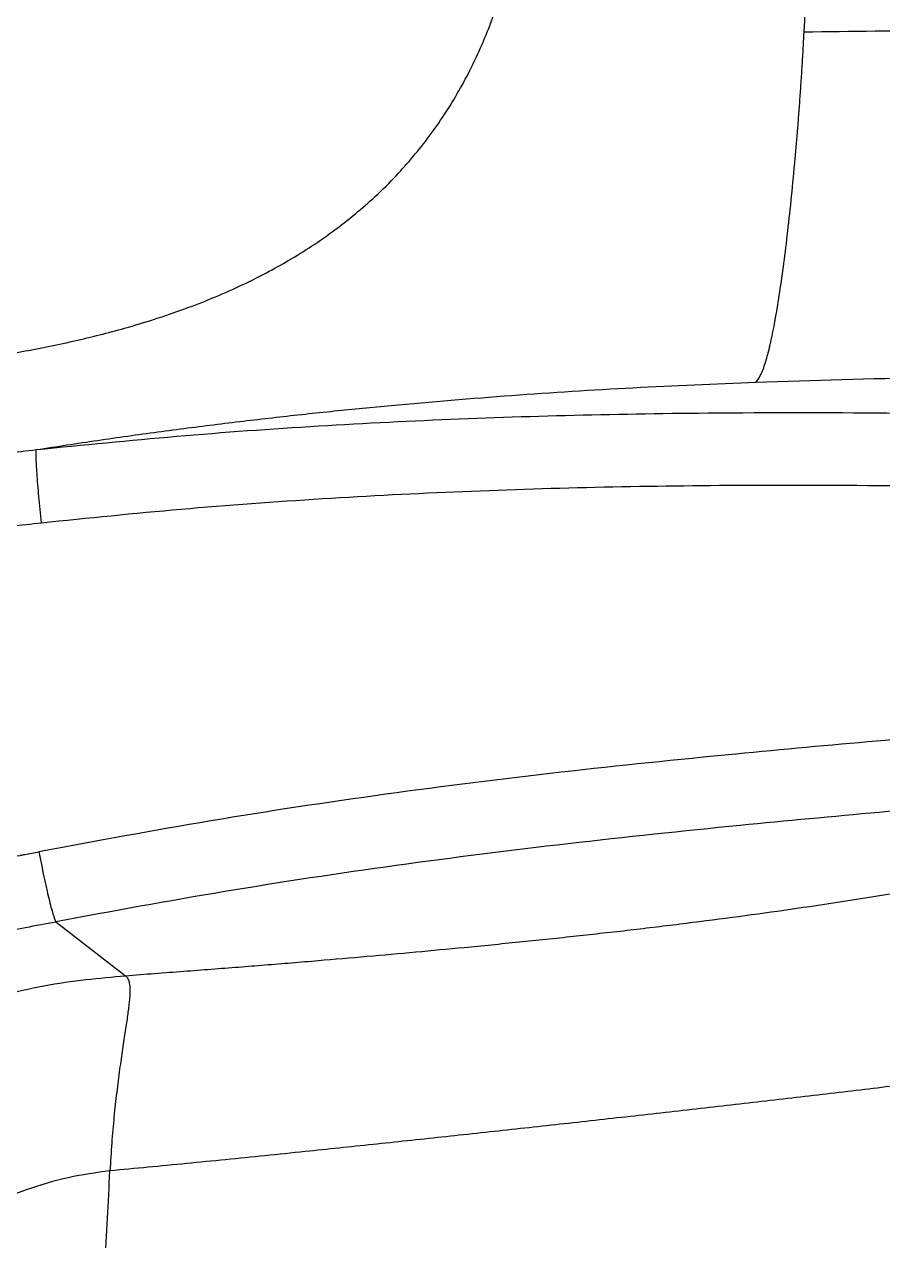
# Model space of a CAD drawing. Extents: x 939 to 1039, y 781 to 934.
# Drawn here: x 1006.84 to 1012.74, y 830.37 to 838.75 of the extents above; entities that cross this region are included whole.
import ezdxf

# ---------------------------------------------------------------- set-up
doc = ezdxf.new("R2010")
doc.units = 0
doc.header["$MEASUREMENT"] = 0
doc.layers.add('1', color=4, linetype='Continuous')

# ---------------------------------------------------------------- blocks, each defined once
blk = doc.blocks.new('Envoy')
at = {"layer": '1', "color": 3, "linetype": 'Continuous', "lineweight": 25}
blk.add_line((68.4003, 33.396), (68.8788, 33.0238), dxfattribs=at)
for points, knots in [([(69.5436, 44.1936), (69.5412, 44.0632), (69.5364, 43.7971), (69.5192, 43.3916), (69.4872, 42.9737), (69.4332, 42.5463), (69.3555, 42.1374), (69.2533, 41.7511), (69.1285, 41.3913), (68.9715, 41.0396), (68.78, 40.7019), (68.5527, 40.3851), (68.2906, 40.0959), (67.9972, 39.84), (67.6783, 39.6208), (67.3414, 39.4393), (66.9952, 39.2931), (66.6476, 39.1771), (66.2837, 39.0796), (65.91, 38.9976), (65.5328, 38.9242), (65.1795, 38.8547), (64.8515, 38.7834), (64.6445, 38.7239), (64.545, 38.6952)], [0, 0, 0, 0, 0.0462551, 0.0943403, 0.1439009, 0.1948629, 0.2470733, 0.2914326, 0.3364306, 0.3819314, 0.4277941, 0.4738694, 0.520022, 0.5661172, 0.6119855, 0.6573836, 0.7019699, 0.7454071, 0.7874131, 0.8355949, 0.8810639, 0.9236626, 0.9632874, 1, 1, 1, 1]), ([(64.957, 36.7611), (65.0332, 36.791), (65.1912, 36.853), (65.4427, 36.9239), (65.7138, 36.9848), (65.9974, 37.0342), (66.2642, 37.072), (66.5102, 37.1025), (66.7384, 37.1288), (66.9729, 37.155), (67.2127, 37.1822), (67.4926, 37.2161), (67.8121, 37.2595), (68.17, 37.3181), (68.5253, 37.39), (68.8288, 37.4665), (69.0806, 37.542), (69.2811, 37.6106), (69.4756, 37.686), (69.6641, 37.7686), (69.8407, 37.8561), (70.0072, 37.949), (70.1649, 38.047), (70.3116, 38.1494), (70.4513, 38.2581), (70.5873, 38.3756), (70.7212, 38.5063), (70.8461, 38.6444), (70.9576, 38.7834), (71.064, 38.9331), (71.1617, 39.0902), (71.2481, 39.2498), (71.3213, 39.4045), (71.3844, 39.5568), (71.4397, 39.7097), (71.4882, 39.8641), (71.531, 40.0221), (71.5688, 40.1856), (71.6018, 40.3558), (71.6299, 40.5317), (71.6546, 40.7216), (71.6762, 40.9345), (71.6932, 41.1614), (71.7057, 41.3932), (71.7149, 41.6184), (71.7197, 41.7697), (71.7222, 41.8452)], [0, 0, 0, 0, 0.024354, 0.050495, 0.078608, 0.108791, 0.138807, 0.161957, 0.18592, 0.210636, 0.236036, 0.26204, 0.299828, 0.33848, 0.377719, 0.415853, 0.438898, 0.462163, 0.483967, 0.505907, 0.528263, 0.54715, 0.566918, 0.587512, 0.604065, 0.623, 0.644219, 0.662754, 0.681054, 0.699446, 0.719297, 0.737658, 0.754596, 0.771032, 0.787248, 0.803273, 0.819339, 0.835931, 0.853029, 0.870665, 0.888541, 0.909503, 0.933708, 0.955497, 0.977779, 1, 1, 1, 1]), ([(73.5485, 39.5182), (73.5487, 39.5208), (73.5535, 39.6168), (73.5599, 39.7458), (73.5781, 40.1275), (73.6083, 40.8), (73.63, 41.4402), (73.6431, 41.8248)], [0, 0, 0, 0, 0.003334, 0.125063, 0.167899, 0.500136, 1, 1, 1, 1]), ([(73.2181, 37.1099), (73.2301, 37.1261), (73.2534, 37.158), (73.2869, 37.2535), (73.3186, 37.3768), (73.3488, 37.5275), (73.3778, 37.7018), (73.406, 37.8988), (73.4332, 38.1171), (73.4596, 38.3559), (73.4795, 38.5608), (73.4936, 38.7192), (73.5025, 38.8248), (73.5111, 38.9325), (73.5193, 39.0429), (73.5273, 39.1567), (73.5349, 39.2741), (73.5421, 39.3949), (73.5464, 39.4768), (73.5486, 39.5182)], [0, 0, 0, 0, 0.094277, 0.1846008, 0.2711842, 0.3540973, 0.4352013, 0.5146246, 0.5933055, 0.6718703, 0.750447, 0.7807895, 0.8110696, 0.8413552, 0.8717186, 0.902942, 0.9346715, 0.9669927, 1, 1, 1, 1]), ([(77.473, 39.4996), (77.1455, 39.5065), (76.4891, 39.5205), (75.5069, 39.5302), (74.5256, 39.5316), (73.8741, 39.5227), (73.5485, 39.5182)], [0, 0, 0, 0, 0.248873, 0.498935, 0.749596, 1, 1, 1, 1]), ([(68.2671, 36.6451), (68.4071, 36.6666), (68.6851, 36.7095), (69.1, 36.7675), (69.5095, 36.8205), (69.9136, 36.8684), (70.3121, 36.9115), (70.8512, 36.9643), (71.5356, 37.0208), (72.3724, 37.0744), (72.9355, 37.098), (73.2181, 37.1099)], [0, 0, 0, 0, 0.086078, 0.17089, 0.254417, 0.33664, 0.417535, 0.497078, 0.664031, 0.831391, 1, 1, 1, 1]), ([(73.2181, 37.1099), (73.612, 37.1221), (74.4028, 37.1468), (75.6021, 37.1558), (76.8106, 37.1507), (77.622, 37.1345), (78.0273, 37.1265)], [0, 0, 0, 0, 0.248226, 0.498302, 0.749411, 1, 1, 1, 1]), ([(68.2671, 36.6451), (68.5882, 36.6774), (69.234, 36.7423), (70.2043, 36.811), (71.1776, 36.8603), (72.1512, 36.8896), (73.2082, 36.9029), (74.3472, 36.8982), (75.5676, 36.8753), (76.7888, 36.8396), (77.6041, 36.8042), (78.0117, 36.7865)], [0, 0, 0, 0, 0.0991615, 0.1994935, 0.298721, 0.3984664, 0.4986525, 0.6235596, 0.748738, 0.8743901, 1, 1, 1, 1]), ([(67.4401, 36.5531), (67.5763, 36.5681), (67.852, 36.5983), (68.1276, 36.6294), (68.2672, 36.6451)], [0, 0, 0, 0, 0.493744, 1, 1, 1, 1]), ([(68.302, 36.1419), (68.2988, 36.1726), (68.2923, 36.2339), (68.2838, 36.3232), (68.2765, 36.4065), (68.2709, 36.4812), (68.2669, 36.5446), (68.265, 36.5943), (68.2648, 36.6301), (68.2664, 36.6401), (68.2671, 36.6451)], [0, 0, 0, 0, 0.125007, 0.250007, 0.375002, 0.499999, 0.624997, 0.749992, 0.874992, 1, 1, 1, 1]), ([(68.302, 36.1419), (68.6214, 36.1746), (69.2644, 36.2405), (70.2309, 36.3108), (71.2017, 36.3612), (72.1737, 36.391), (73.2301, 36.404), (74.3687, 36.3982), (75.5875, 36.3745), (76.803, 36.3379), (77.6129, 36.3072), (78.0163, 36.2919)], [0, 0, 0, 0, 0.098986, 0.199249, 0.298527, 0.398436, 0.498875, 0.624166, 0.749674, 0.875314, 1, 1, 1, 1]), ([(67.4627, 36.0487), (67.6031, 36.0639), (67.8829, 36.0942), (68.1626, 36.126), (68.302, 36.1419)], [0, 0, 0, 0, 0.501716, 1, 1, 1, 1]), ([(77.876, 34.9457), (77.5579, 34.9205), (76.9191, 34.8698), (75.9627, 34.7976), (75.0045, 34.7209), (74.0436, 34.6396), (73.0004, 34.5442), (71.8738, 34.4282), (70.6686, 34.278), (69.47, 34.0968), (68.6778, 33.9501), (68.284, 33.8772)], [0, 0, 0, 0, 0.099117, 0.1989989, 0.2984848, 0.3981799, 0.4988588, 0.6239626, 0.7497118, 0.8756054, 1, 1, 1, 1]), ([(77.8933, 34.4403), (77.5712, 34.42), (76.9282, 34.3795), (75.9697, 34.3078), (75.0158, 34.2313), (74.0629, 34.1489), (73.0323, 34.0524), (71.9236, 33.9359), (70.7406, 33.7871), (69.5648, 33.6098), (68.7872, 33.467), (68.4003, 33.396)], [0, 0, 0, 0, 0.101278, 0.202217, 0.302244, 0.402166, 0.502755, 0.627219, 0.751834, 0.876501, 1, 1, 1, 1]), ([(68.8788, 33.0238), (68.9464, 33.0292), (69.0799, 33.0399), (69.277, 33.0549), (69.4681, 33.0694), (69.6542, 33.0837), (69.838, 33.0983), (70.0207, 33.1132), (70.2534, 33.1327), (70.5371, 33.1571), (70.8728, 33.1873), (71.2218, 33.2201), (71.5836, 33.2558), (71.9574, 33.2949), (72.3273, 33.3361), (72.693, 33.3798), (73.0547, 33.4261), (73.4124, 33.4754), (73.7663, 33.5278), (74.1162, 33.5834), (74.4619, 33.6423), (74.8025, 33.7044), (75.1373, 33.7692), (75.4654, 33.8365), (75.7864, 33.9061), (76.1001, 33.9777), (76.407, 34.0511), (76.7073, 34.126), (77.0026, 34.2022), (77.1927, 34.2529), (77.2888, 34.2786)], [0, 0, 0, 0, 0.024252, 0.047918, 0.070438, 0.092058, 0.112883, 0.133455, 0.153747, 0.190228, 0.225801, 0.260507, 0.298987, 0.336611, 0.373602, 0.410237, 0.446824, 0.483659, 0.521034, 0.559196, 0.598332, 0.638599, 0.67998, 0.722389, 0.765843, 0.810477, 0.856268, 0.903122, 0.950983, 1, 1, 1, 1]), ([(68.019, 33.8252), (68.0634, 33.8342), (68.1078, 33.8431), (68.1525, 33.8518), (68.1534, 33.852), (68.1564, 33.8526), (68.1676, 33.8548), (68.2107, 33.8631), (68.2515, 33.871), (68.284, 33.8772)], [0, 0, 0, 0, 0.502602, 0.503736, 0.505802, 0.512728, 0.537768, 0.632539, 1, 1, 1, 1]), ([(68.284, 33.8772), (68.2897, 33.848), (68.301, 33.7895), (68.3185, 33.7048), (68.3357, 33.6258), (68.3522, 33.555), (68.3674, 33.4945), (68.3808, 33.4468), (68.3922, 33.4118), (68.3976, 33.4012), (68.4003, 33.396)], [0, 0, 0, 0, 0.125006, 0.250006, 0.375002, 0.499999, 0.624998, 0.749995, 0.874994, 1, 1, 1, 1]), ([(66.901, 32.8585), (66.9551, 32.8896), (67.0633, 32.9518), (67.2266, 33.05), (67.4005, 33.1381), (67.5862, 33.2119), (67.7823, 33.2703), (67.9854, 33.3168), (68.1924, 33.3568), (68.3309, 33.3829), (68.4003, 33.396)], [0, 0, 0, 0, 0.123845, 0.247679, 0.371045, 0.494515, 0.618988, 0.74496, 0.872169, 1, 1, 1, 1]), ([(67.2241, 32.4704), (67.3075, 32.5236), (67.4749, 32.6305), (67.7364, 32.7818), (68.0227, 32.8912), (68.3176, 32.9589), (68.6093, 32.9998), (68.7892, 33.0158), (68.8788, 33.0238)], [0, 0, 0, 0, 0.165826, 0.332767, 0.499268, 0.667667, 0.834453, 1, 1, 1, 1]), ([(78.873, 33.0672), (78.7545, 33.0389), (78.5183, 32.9825), (78.1433, 32.8982), (77.7512, 32.8145), (77.3388, 32.732), (76.9058, 32.6489), (76.4483, 32.5741), (75.967, 32.5061), (75.4654, 32.4349), (74.9436, 32.3618), (74.432, 32.2972), (73.9379, 32.2369), (73.4655, 32.1812), (72.9865, 32.1261), (72.5031, 32.0716), (72.0183, 32.0177), (71.5345, 31.9645), (71.0544, 31.9124), (70.58, 31.8618), (70.1759, 31.8194), (69.8395, 31.7849), (69.5673, 31.7574), (69.2989, 31.7309), (69.0332, 31.7051), (68.8599, 31.6889), (68.7726, 31.6808)], [0, 0, 0, 0, 0.051172, 0.102054, 0.152799, 0.203402, 0.253753, 0.303792, 0.353603, 0.40331, 0.45282, 0.502099, 0.543064, 0.583976, 0.624888, 0.665836, 0.706869, 0.748033, 0.789361, 0.83089, 0.872656, 0.897848, 0.923146, 0.948559, 0.974097, 1, 1, 1, 1]), ([(68.8788, 33.0238), (68.8822, 33.0207), (68.889, 33.0146), (68.8964, 33.0029), (68.9021, 32.9895), (68.9063, 32.9736), (68.9091, 32.9547), (68.9104, 32.9326), (68.9102, 32.9064), (68.9084, 32.8752), (68.905, 32.8382), (68.9, 32.7964), (68.8938, 32.7506), (68.8864, 32.6999), (68.8753, 32.6262), (68.8594, 32.522), (68.8391, 32.3804), (68.8188, 32.2232), (68.8002, 32.0535), (68.7842, 31.873), (68.7765, 31.7453), (68.7726, 31.6808)], [0, 0, 0, 0, 0.0326703, 0.0641093, 0.0948819, 0.1258767, 0.1599243, 0.1941674, 0.2285538, 0.2681934, 0.3094534, 0.3508457, 0.3929022, 0.4342287, 0.4775442, 0.5633849, 0.6507591, 0.7384107, 0.8255526, 0.9117568, 1, 1, 1, 1]), ([(68.7726, 31.6808), (68.677, 31.6679), (68.4847, 31.6419), (68.1947, 31.5531), (67.8618, 31.4225), (67.4915, 31.2508), (67.2152, 31.1317), (67.0787, 31.0728)], [0, 0, 0, 0, 0.166824, 0.335943, 0.50655, 0.756172, 1, 1, 1, 1]), ([(68.7083, 30.3668), (68.7183, 30.5872), (68.7384, 31.0276), (68.7612, 31.4632), (68.7726, 31.6808)], [0, 0, 0, 0, 0.500501, 1, 1, 1, 1])]:
    blk.add_open_spline(points, degree=3, knots=knots, dxfattribs=at)

msp = doc.modelspace()

# ---------------------------------------------------------------- block references
at = {"layer": '1'}
msp.add_blockref('Envoy', (938.6538, 799.1744), dxfattribs=at)

doc.saveas('drawing.dxf')
